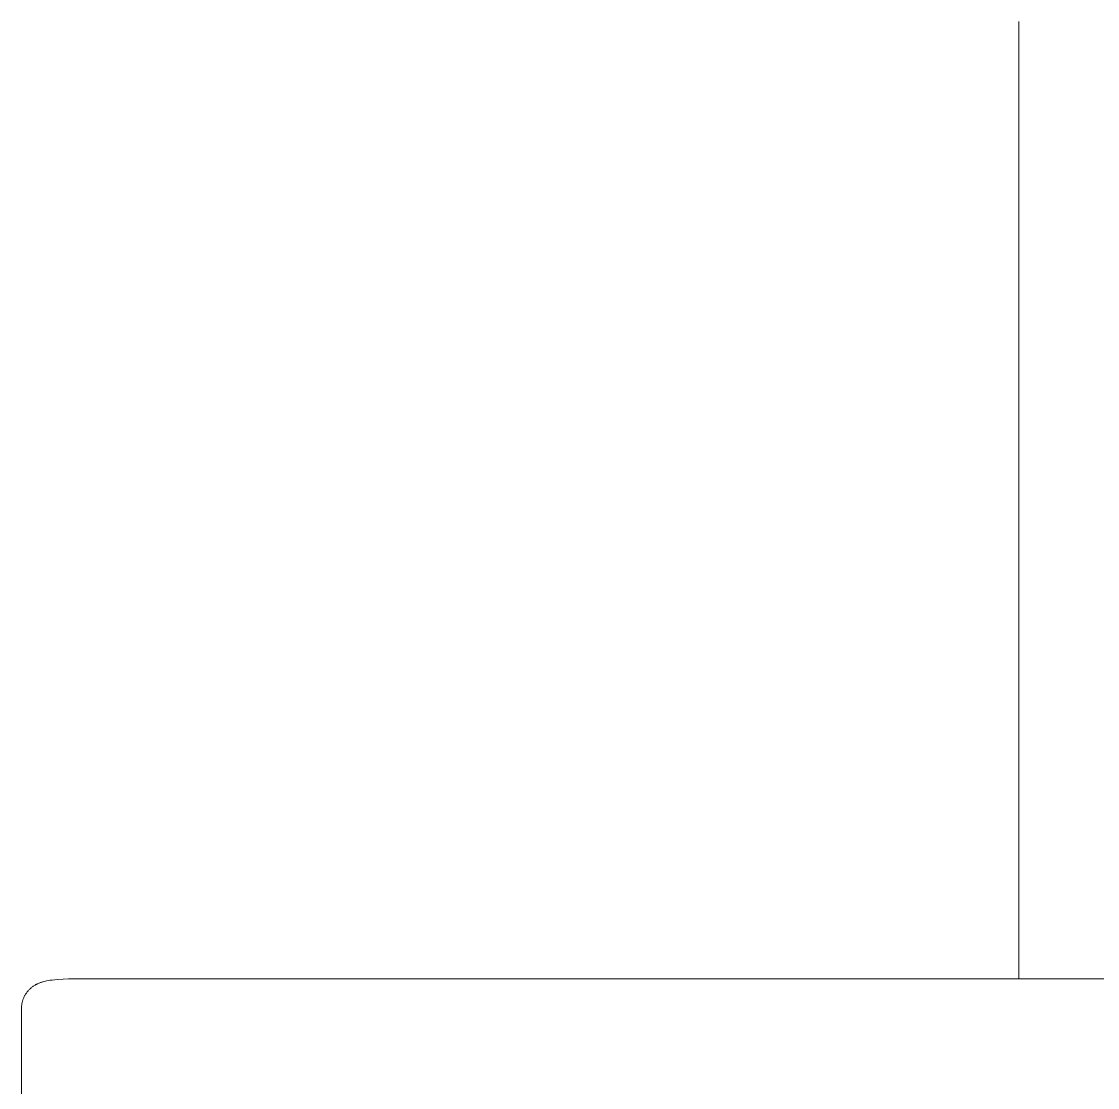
# Model space of a CAD drawing. Header units: millimetres. Extents: x -67 to 4862, y -244 to 3199.
# Drawn here: x 63.8 to 268.8, y 2719.7 to 2922.8 of the extents above; entities that cross this region are included whole.
import ezdxf

# ---------------------------------------------------------------- set-up
doc = ezdxf.new("R2010")
doc.units = ezdxf.units.MM
doc.layers.add('ZANO_R', color=7, linetype='Continuous', lineweight=0)

msp = doc.modelspace()

# ---------------------------------------------------------------- linework, layer by layer
at = {"layer": 'ZANO_R'}
for p, q in [((253.75, 2740.4), (253.75, 2922.79)), ((65.69, 2738.78), (65.79, 2738.86)), ((65.79, 2738.86), (65.9, 2738.94)), ((65.9, 2738.94), (66, 2739.01)), ((66, 2739.01), (66.11, 2739.09)), ((66.11, 2739.09), (66.23, 2739.16)), ((66.23, 2739.16), (66.35, 2739.23)), ((66.35, 2739.23), (66.47, 2739.3)), ((66.47, 2739.3), (66.59, 2739.36)), ((66.59, 2739.36), (66.71, 2739.43)), ((66.71, 2739.43), (66.84, 2739.48)), ((66.84, 2739.48), (66.96, 2739.54)), ((66.96, 2739.54), (67.09, 2739.59)), ((67.09, 2739.59), (67.22, 2739.65)), ((67.22, 2739.65), (67.36, 2739.69)), ((67.36, 2739.69), (67.49, 2739.74)), ((67.49, 2739.74), (67.63, 2739.78)), ((67.63, 2739.78), (67.76, 2739.83)), ((67.76, 2739.83), (67.9, 2739.86)), ((67.9, 2739.86), (68.18, 2739.93)), ((68.18, 2739.93), (68.35, 2739.97)), ((68.35, 2739.97), (68.53, 2740.01)), ((68.53, 2740.01), (68.89, 2740.08)), ((68.89, 2740.08), (69.24, 2740.13)), ((69.24, 2740.13), (69.6, 2740.18)), ((69.6, 2740.18), (70.09, 2740.23)), ((70.09, 2740.23), (70.59, 2740.28)), ((70.59, 2740.28), (71.67, 2740.35)), ((71.67, 2740.35), (72.7, 2740.39)), ((72.7, 2740.39), (73.75, 2740.4)), ((73.75, 2740.4), (963.75, 2740.4)), ((64.12, 2736.66), (64.17, 2736.79)), ((64.17, 2736.79), (64.22, 2736.91)), ((64.22, 2736.91), (64.28, 2737.03)), ((64.28, 2737.03), (64.34, 2737.15)), ((64.34, 2737.15), (64.4, 2737.26)), ((64.4, 2737.26), (64.47, 2737.38)), ((64.47, 2737.38), (64.54, 2737.49)), ((64.54, 2737.49), (64.61, 2737.6)), ((64.61, 2737.6), (64.68, 2737.71)), ((64.68, 2737.71), (64.76, 2737.82)), ((64.76, 2737.82), (64.84, 2737.93)), ((64.84, 2737.93), (64.93, 2738.03)), ((64.93, 2738.03), (65.01, 2738.13)), ((65.01, 2738.13), (65.1, 2738.23)), ((65.1, 2738.23), (65.19, 2738.33)), ((65.19, 2738.33), (65.28, 2738.42)), ((65.28, 2738.42), (65.38, 2738.51)), ((65.38, 2738.51), (65.48, 2738.6)), ((65.48, 2738.6), (65.58, 2738.69)), ((65.58, 2738.69), (65.69, 2738.78)), ((63.75, 2734.9), (63.76, 2735.02)), ((63.75, 2734.78), (63.75, 2734.9)), ((63.75, 2707), (63.75, 2734.78)), ((63.76, 2735.02), (63.77, 2735.14)), ((63.77, 2735.14), (63.78, 2735.26)), ((63.78, 2735.26), (63.79, 2735.38)), ((63.79, 2735.38), (63.8, 2735.5)), ((63.8, 2735.5), (63.82, 2735.62)), ((63.82, 2735.62), (63.84, 2735.74)), ((63.84, 2735.74), (63.87, 2735.86)), ((63.87, 2735.86), (63.9, 2735.98)), ((63.9, 2735.98), (63.93, 2736.09)), ((63.93, 2736.09), (63.96, 2736.21)), ((63.96, 2736.21), (63.99, 2736.33)), ((63.99, 2736.33), (64.03, 2736.44)), ((64.03, 2736.44), (64.07, 2736.55)), ((64.07, 2736.55), (64.12, 2736.66))]:
    msp.add_line(p, q, dxfattribs=at)

doc.saveas('drawing.dxf')
